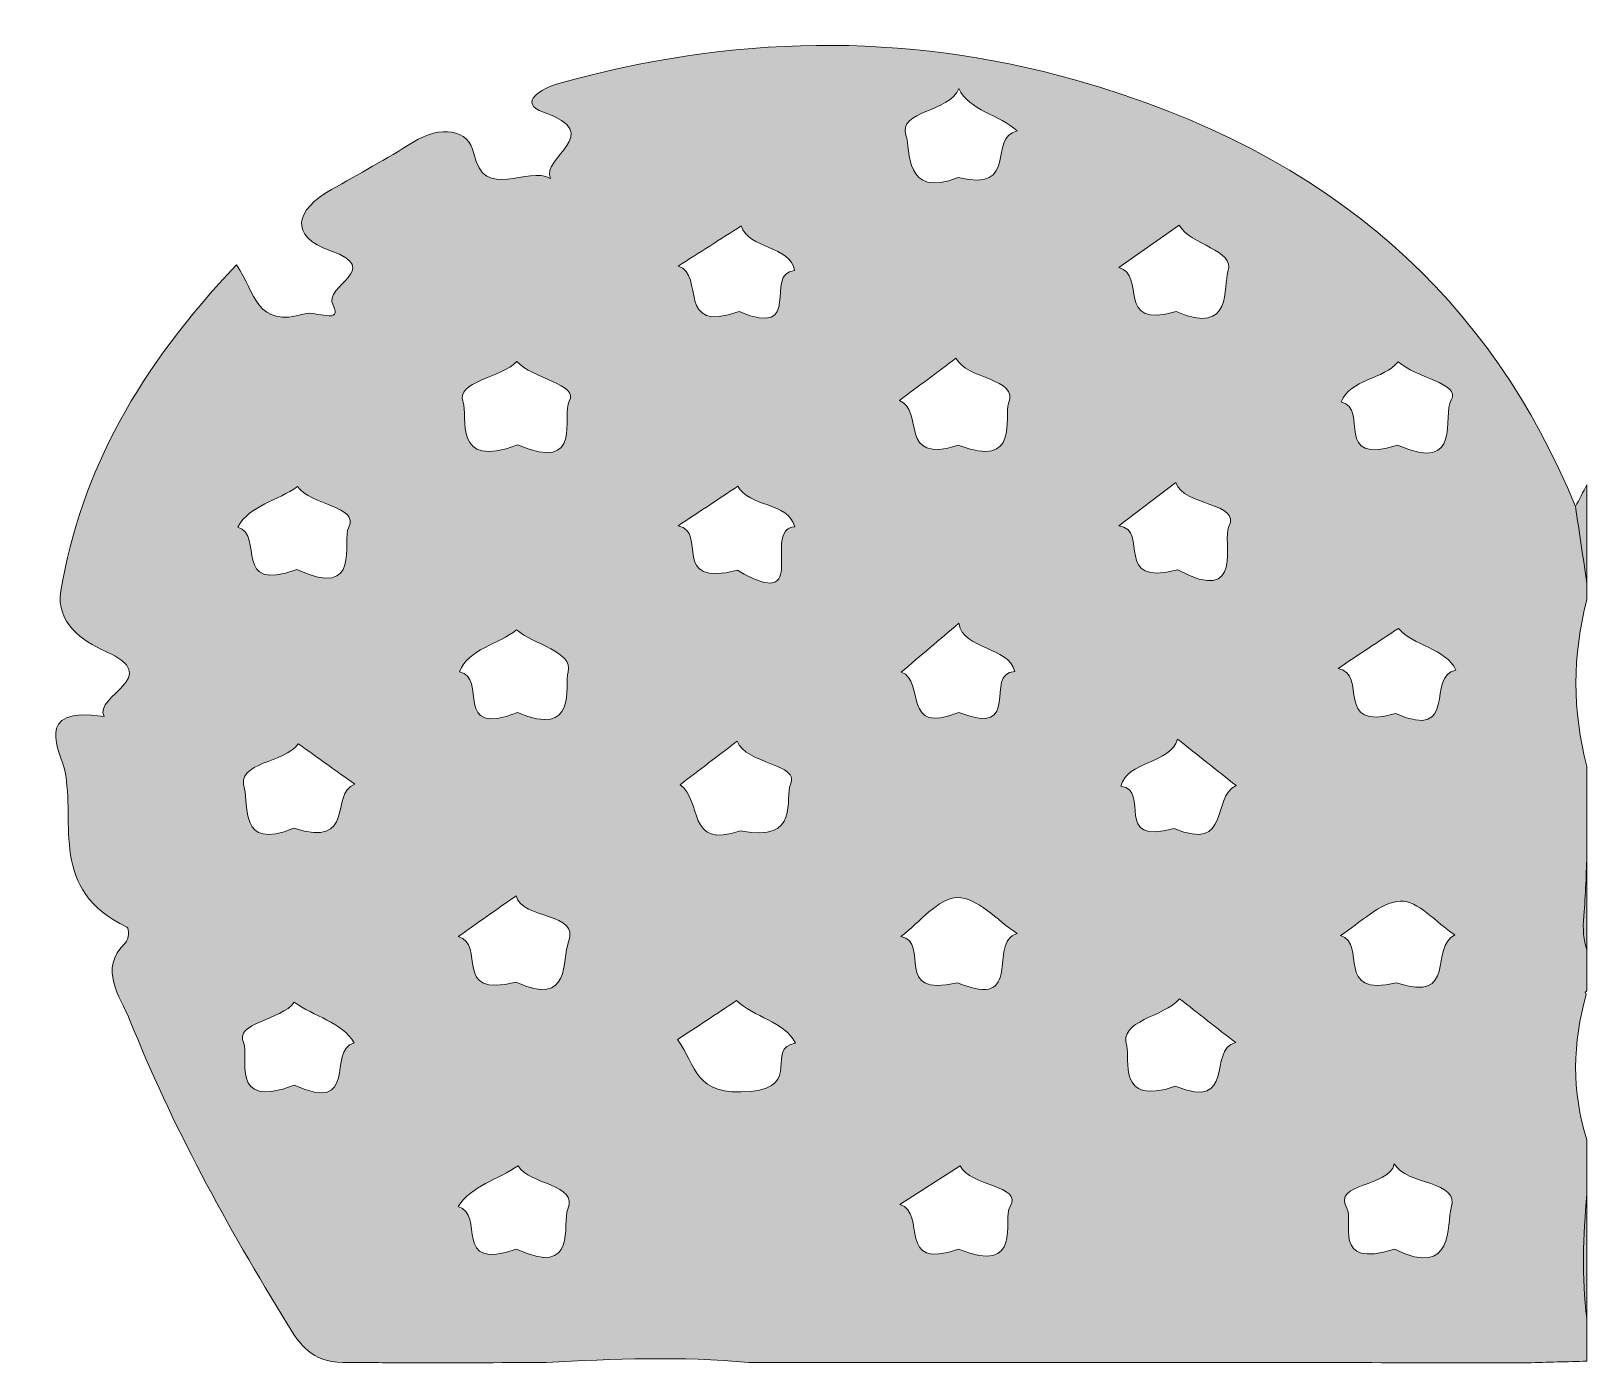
# Model space of a CAD drawing. Header units: inches. Extents: x 146 to 932, y -942 to -139.
# Drawn here: x 145.9 to 311.4, y -535.2 to -393.6 of the extents above; entities that cross this region are included whole.
import ezdxf

# ---------------------------------------------------------------- set-up
doc = ezdxf.new("R2010")
doc.units = ezdxf.units.IN
doc.header["$MEASUREMENT"] = 0
doc.layers.add('Layer 1', color=7, linetype='Continuous')

# ---------------------------------------------------------------- blocks, each defined once
blk = doc.blocks.new('block 7')
at = {"layer": 'Layer 1', "true_color": 0x2e3c9b}
h = blk.add_hatch(color=177, dxfattribs=at)
h.dxf.hatch_style = 2
edge = h.paths.add_edge_path()
edge.add_spline(control_points=[(311.3844404343308, -530.5098039730201), (310.8128129178103, -526.1242060714421), (310.9886112668728, -521.7309960704961), (311.3844404343308, -517.3353172805682), (311.3844404343308, -517.3353172805682), (311.3844404343308, -511.5185418304563), (311.3844404343308, -511.5185418304563), (309.736215187414, -506.3694709348974), (309.8724100464888, -501.2106277496032), (311.3198404558561, -496.0447896621836), (311.3198404558561, -496.0447896621836), (311.2120366701247, -495.8077859195064), (311.2120366701247, -495.8077859195064), (311.2686130843949, -495.7487407162498), (311.3273496890215, -495.7022451903513), (311.3844404343308, -495.6463888395383), (311.3844404343308, -495.6463888395383), (311.3844404343308, -491.3024517521053), (311.3844404343308, -491.3024517521053), (311.0310950106796, -490.3386982516131), (310.9267886760108, -489.1532680734099), (311.0529026467202, -487.7007972198535), (311.2497885683733, -485.4325973387804), (311.332698731826, -483.1580197528247), (311.3844404343308, -480.8815905751408), (311.3844404343308, -480.8815905751408), (311.3844404343308, -471.8032362756267), (311.3844404343308, -471.8032362756267), (309.8401100572482, -465.9004646758267), (309.8274575136948, -459.9981045408513), (311.3844404343308, -454.0964644693258), (311.3844404343308, -454.0964644693258), (311.3844404343308, -452.3504134588375), (311.3844404343308, -452.3504134588375), (310.9816163647447, -449.6246646856644), (310.5791008937867, -446.898813046264), (310.1739109014261, -444.1732700055009), (301.2605539991591, -422.4021514644637), (284.5667057406672, -406.6052965376275), (257.0433088617829, -398.8292284283352), (238.568846546993, -393.6097970466735), (220.3083459443405, -394.0688889318926), (202.0293294242865, -399.1829853168219), (200.1921389537192, -399.6970077569877), (197.6033051030654, -401.2425725285511), (200.4234850549692, -402.2246362140268), (207.088495254261, -404.5455035934738), (200.1218813338246, -407.0454610406277), (201.1535265314305, -409.2806408690094), (198.7599327430962, -407.8915355994368), (194.0492776250076, -411.7814212458234), (193.0030254258991, -406.6294700964509), (192.4692526738418, -404.0013413544266), (189.4659708721256, -403.6002660103804), (186.5532113332383, -405.4184262325098), (183.7304597261382, -407.1804215052061), (180.7816970145359, -408.8141426168222), (177.8533018120706, -410.4641165892681), (173.9934530983483, -412.6390168199041), (173.3001348580556, -415.3927452016023), (177.7738890996789, -416.9663924478891), (183.4999365545518, -418.9806156620061), (176.9289460691507, -420.6340870855165), (178.0369179929185, -422.7503535777223), (179.1295628517237, -424.8373032007303), (176.1029304208487, -423.3407027440544), (175.0304473387614, -423.6681258833487), (169.841670087013, -425.2519568842044), (169.7845793417, -421.4307858646043), (167.7714876558675, -418.4731766591367), (157.4581216660108, -429.2563326198206), (151.2132170592031, -440.4229738030444), (149.0760687268148, -453.1400144695917), (148.5095845206915, -456.5113515626654), (151.408971452568, -458.5055158662753), (153.7870324435262, -459.5384983245904), (160.1883965523357, -462.319074786501), (152.5268185322793, -464.2439072660845), (153.6713079597966, -466.507375301594), (145.9177675500068, -465.3267798351535), (149.1099117091671, -470.3582746552429), (149.4948370585962, -472.2466924972696), (150.6638086435669, -477.9813807135915), (147.7991904899081, -484.9361650201417), (156.0982303994442, -488.9044347168337), (156.3812153369881, -489.0398066462467), (156.3229930633925, -490.2065151746438), (155.9447540174697, -490.573644670133), (153.0160502163772, -493.4155293918775), (155.4030605674143, -496.246613161803), (156.3962338033234, -498.7313464102035), (160.8657705304222, -509.9141375880445), (166.7315102954371, -520.6625247705178), (173.2181504904738, -531.1897496063093), (174.4743526196216, -533.2285578440788), (175.7450588840575, -535.1602823595731), (179.0740150995352, -535.2025603709608), (180.2043089903873, -535.2049262937362), (181.3347057474457, -535.2073950827298), (182.4649996382932, -535.2098638717143), (183.5429346293949, -535.2195332952379), (184.6208696204967, -535.2290998525659), (185.6988046115976, -535.2387692760904), (190.6987195059028, -535.227248260826), (195.6986344002071, -535.2156243793406), (200.6985492945159, -535.2041033640762), (207.8770676029353, -534.815371964959), (215.0554830451501, -534.5272437170215), (222.2346185508186, -535.1921708839782), (234.3996791465388, -535.1950511377954), (246.5646368760572, -535.1979313916163), (258.7296974717701, -535.2009145116399), (258.7296974717701, -535.2009145116399), (271.9079902139119, -535.2009145116399), (271.9079902139119, -535.2009145116399), (282.9660046817362, -535.2107896675834), (294.0240191495623, -535.2207676897333), (305.0820336173874, -535.2307457118832), (307.1828701784334, -535.1733463679593), (309.2836038732767, -535.1160498902382), (311.3844404343308, -535.058650546308), (311.3844404343308, -535.058650546308), (311.3844404343308, -530.5098039730201), (311.3844404343308, -530.5098039730201)], knot_values=[0, 0, 0, 0, 1, 1, 1, 2, 2, 2, 3, 3, 3, 4, 4, 4, 5, 5, 5, 6, 6, 6, 7, 7, 7, 8, 8, 8, 9, 9, 9, 10, 10, 10, 11, 11, 11, 12, 12, 12, 13, 13, 13, 14, 14, 14, 15, 15, 15, 16, 16, 16, 17, 17, 17, 18, 18, 18, 19, 19, 19, 20, 20, 20, 21, 21, 21, 22, 22, 22, 23, 23, 23, 24, 24, 24, 25, 25, 25, 26, 26, 26, 27, 27, 27, 28, 28, 28, 29, 29, 29, 30, 30, 30, 31, 31, 31, 32, 32, 32, 33, 33, 33, 34, 34, 34, 35, 35, 35, 36, 36, 36, 37, 37, 37, 38, 38, 38, 39, 39, 39, 40, 40, 40, 41, 41, 41, 41], degree=3, periodic=1)
edge = h.paths.add_edge_path()
edge.add_spline(control_points=[(174.2490756246289, -442.0386933283035), (175.6508334377522, -444.008786939291), (180.9042106679744, -444.1826308304035), (179.6933725364497, -446.3753269149829), (178.9177613299526, -447.7798621157226), (181.2248446375561, -454.1335991703345), (174.1629766087362, -450.8645110877706), (167.2225935712768, -453.4115812580803), (170.767671689252, -447.2182126213584), (167.9170433398494, -446.3493017644259), (169.1154346602352, -444.0469503023696), (172.2166450917375, -443.5497979202764), (174.2490756246289, -442.0386933283035)], knot_values=[0, 0, 0, 0, 1, 1, 1, 2, 2, 2, 3, 3, 3, 4, 4, 4, 4], degree=3, periodic=1)
edge = h.paths.add_edge_path()
edge.add_spline(control_points=[(173.8839005870896, -505.7036179720735), (166.8779917752827, -508.4453110074601), (169.1540094881466, -502.5269037440803), (168.5426756154357, -501.2539344230672), (167.4677237443584, -499.0153600098301), (172.5320328847247, -498.8377100690313), (173.9123945266374, -496.8732740994719), (175.9463680526424, -498.4017630805565), (178.9832871042936, -498.9793568371106), (180.2779611951391, -501.2087761578669), (177.3222035814124, -502.0149386280655), (180.8778769187911, -508.8338366741691), (173.8839005870896, -505.7036179720735)], knot_values=[0, 0, 0, 0, 1, 1, 1, 2, 2, 2, 3, 3, 3, 4, 4, 4, 4], degree=3, periodic=1)
edge = h.paths.add_edge_path()
edge.add_spline(control_points=[(173.8453257591782, -478.3746382258596), (167.9522235829036, -480.8356093802695), (169.0994903980354, -475.803805961551), (168.5979147690005, -474.1980644584537), (167.671295969516, -471.2311972942798), (172.9436005819643, -471.5122277738728), (174.323036428008, -469.394109689918), (176.3287217468824, -470.8276531612428), (178.3344070657577, -472.2611966325621), (180.3401952508348, -473.6947401038842), (177.5959305602555, -474.7411980354082), (180.5544655615959, -480.5277308204495), (173.8453257591782, -478.3746382258596)], knot_values=[0, 0, 0, 0, 1, 1, 1, 2, 2, 2, 3, 3, 3, 4, 4, 4, 4], degree=3, periodic=1)
edge = h.paths.add_edge_path()
edge.add_spline(control_points=[(202.996580375835, -518.8783103969463), (202.3534608449281, -520.4193490553753), (204.1190564348981, -526.1868515919732), (197.5520777316015, -523.1473608851238), (190.6080943768684, -525.6082291733301), (194.2605648157414, -519.3813261528803), (191.3379301209116, -518.6117840526395), (192.6790997376665, -516.4234083487909), (195.6271423858207, -515.7560123928579), (197.7066856418605, -514.2665097045128), (198.9260616686288, -516.3343262128747), (204.1086669479128, -516.2136641511734), (202.996580375835, -518.8783103969463)], knot_values=[0, 0, 0, 0, 1, 1, 1, 2, 2, 2, 3, 3, 3, 4, 4, 4, 4], degree=3, periodic=1)
edge = h.paths.add_edge_path()
edge.add_spline(control_points=[(203.077638947555, -490.4767447024306), (202.3603528808544, -492.3575504450791), (203.4135999820928, -497.4865624301237), (197.4887121476213, -494.7383888236536), (190.5723998027734, -496.5602522292638), (194.3797867505382, -490.6780538710073), (191.3359756629643, -489.9058372493646), (193.3920654236417, -488.4590240372409), (195.4481551843182, -487.012107958918), (197.5042449449902, -485.5652947467943), (198.1554909063098, -488.1857085232277), (204.3140907648085, -487.2351218973381), (203.077638947555, -490.4767447024306)], knot_values=[0, 0, 0, 0, 1, 1, 1, 2, 2, 2, 3, 3, 3, 4, 4, 4, 4], degree=3, periodic=1)
edge = h.paths.add_edge_path()
edge.add_spline(control_points=[(191.4833829386862, -461.7367491843834), (192.4271803948677, -459.3026261101968), (195.6407207252396, -458.8571125643957), (197.5476544846661, -457.2668009924482), (199.3737354047935, -458.8804631935536), (203.5922785849625, -459.5683295248364), (203.0249714491811, -461.7451842134169), (202.6289365493058, -463.2647238344261), (204.0682405282687, -468.83873503424), (197.6496977627621, -466.0706053834465), (190.6431717537171, -468.8277283500038), (194.5278112235046, -462.297472882874), (191.4833829386862, -461.7367491843834)], knot_values=[0, 0, 0, 0, 1, 1, 1, 2, 2, 2, 3, 3, 3, 4, 4, 4, 4], degree=3, periodic=1)
edge = h.paths.add_edge_path()
edge.add_spline(control_points=[(203.1582860544386, -432.9556071832385), (202.2409252136486, -434.4765869311495), (204.7951960184937, -440.6553485663726), (197.6581327917993, -437.6003250621534), (190.6967650479546, -440.3486015348353), (192.3860339117637, -434.4865649533012), (191.8632678439344, -433.0817211539534), (191.0250111169162, -430.8290540702401), (195.9010750970729, -430.5409258223162), (197.5901382284719, -428.7333608195804), (199.1681058554841, -430.5734315439595), (204.229329009614, -431.1797249724978), (203.1582860544386, -432.9556071832385)], knot_values=[0, 0, 0, 0, 1, 1, 1, 2, 2, 2, 3, 3, 3, 4, 4, 4, 4], degree=3, periodic=1)
edge = h.paths.add_edge_path()
edge.add_spline(control_points=[(221.0364329628483, -450.9474212512259), (213.7472306148775, -452.820717760711), (217.9596018225857, -446.8216633904494), (214.7458557597984, -446.2081693273785), (216.854921617467, -444.8114519584333), (218.9639874751419, -443.4147345894862), (221.0729504666024, -442.018017220541), (222.2453166364248, -444.2270690321575), (226.4504872095913, -443.6743688978759), (227.1413366608949, -446.3217336207426), (223.4839286440465, -446.6379443433934), (229.0853022551155, -455.6682601238845), (221.0364329628483, -450.9474212512259)], knot_values=[0, 0, 0, 0, 1, 1, 1, 2, 2, 2, 3, 3, 3, 4, 4, 4, 4], degree=3, periodic=1)
edge = h.paths.add_edge_path()
edge.add_spline(control_points=[(226.6829648391258, -473.7169592047603), (226.0229752501482, -475.0946463252722), (227.8089383492497, -479.9532230501109), (221.3800060967678, -478.6419874998201), (215.5815408316275, -480.7282170593689), (217.3156593620206, -475.3467714004846), (214.9469591959669, -473.748641996749), (216.9640626639002, -472.2091463314364), (218.9812689980436, -470.669753532331), (220.9983724659778, -469.1303607332275), (221.9966890122769, -471.5886573662401), (227.7276740451207, -471.5364013326944), (226.6829648391258, -473.7169592047603)], knot_values=[0, 0, 0, 0, 1, 1, 1, 2, 2, 2, 3, 3, 3, 4, 4, 4, 4], degree=3, periodic=1)
edge = h.paths.add_edge_path()
edge.add_spline(control_points=[(221.4516009773643, -414.3267426905977), (222.1764991434402, -416.8077727555265), (226.6859479591531, -416.3782034719197), (227.1175745669043, -419.0846133980476), (223.7303960778363, -419.3143136399749), (228.2055904463668, -426.3729928163584), (221.2313644265523, -423.4369855145169), (214.3551699027303, -425.8818066743106), (217.698938852126, -419.5318756693841), (214.7341290121167, -418.5970275732734), (216.973320622601, -417.1735649903139), (219.2124093668763, -415.7502052735599), (221.4516009773643, -414.3267426905977)], knot_values=[0, 0, 0, 0, 1, 1, 1, 2, 2, 2, 3, 3, 3, 4, 4, 4, 4], degree=3, periodic=1)
edge = h.paths.add_edge_path()
edge.add_spline(control_points=[(222.4649359899922, -506.3681336741929), (216.3354472682904, -506.9306060982162), (216.75174681109, -503.6325097450745), (214.6711748929665, -500.8641743618718), (216.6532009840548, -499.5512929522565), (218.8041333882838, -498.1265959747952), (220.955065792512, -496.7017961311421), (222.7434976805998, -498.476341081172), (226.0452972172316, -498.9082762875523), (227.1985302724097, -501.2463223236928), (223.945797916881, -501.7760832936556), (227.9532596387362, -505.8646035872225), (222.4649359899922, -506.3681336741929)], knot_values=[0, 0, 0, 0, 1, 1, 1, 2, 2, 2, 3, 3, 3, 4, 4, 4, 4], degree=3, periodic=1)
edge = h.paths.add_edge_path()
edge.add_spline(control_points=[(249.8841294004169, -433.2066007301592), (249.3522082400959, -434.523802520509), (251.1665624125453, -440.2728920059226), (244.522434053426, -437.6399285521402), (238.0495779302246, -439.7692590527358), (241.0017352266859, -433.9384937983623), (238.2613794519984, -432.9054084738482), (240.2686077639883, -431.3965669384497), (242.2759389421881, -429.8877254030485), (244.283167254177, -428.3788838676437), (245.4039974539164, -430.7083920085433), (250.9894268027801, -430.4697424065425), (249.8841294004169, -433.2066007301592)], knot_values=[0, 0, 0, 0, 1, 1, 1, 2, 2, 2, 3, 3, 3, 4, 4, 4, 4], degree=3, periodic=1)
edge = h.paths.add_edge_path()
edge.add_spline(control_points=[(250.5436046583554, -461.7177189359472), (247.1023185440063, -461.9067870258123), (251.5392466832518, -468.8079780381122), (244.5960862581824, -466.0623760868284), (238.4161930946739, -468.6100634543827), (241.106555892391, -462.7109950380564), (238.4615570922952, -461.780467322681), (240.5002624638601, -460.0501548419734), (242.539070701634, -458.3199452274794), (244.5778789394053, -456.5897356129835), (245.0517835585497, -459.4370722437361), (249.8704481947843, -459.0201555036911), (250.5436046583554, -461.7177189359472)], knot_values=[0, 0, 0, 0, 1, 1, 1, 2, 2, 2, 3, 3, 3, 4, 4, 4, 4], degree=3, periodic=1)
edge = h.paths.add_edge_path()
edge.add_spline(control_points=[(250.0320510071742, -518.6104467919467), (249.2071668871613, -519.9660176777834), (251.5024205808722, -525.9561226879714), (244.5408471046139, -523.1361484684794), (237.8417881905525, -525.53756008861), (241.2713475572191, -519.2884379672751), (238.3103437668951, -518.3975137418847), (238.3103437668951, -518.3975137418847), (244.7199371723227, -514.2764877266609), (244.7199371723227, -514.2764877266609), (245.7487021161123, -516.5097130971026), (251.4327801582222, -516.3083010623095), (250.0320510071742, -518.6104467919467)], knot_values=[0, 0, 0, 0, 1, 1, 1, 2, 2, 2, 3, 3, 3, 4, 4, 4, 4], degree=3, periodic=1)
edge = h.paths.add_edge_path()
edge.add_spline(control_points=[(244.445695862436, -494.808029246301), (237.3860908901834, -496.4779592630521), (241.659153160469, -490.5582147389696), (238.432548821711, -489.9015168686446), (240.4289761818854, -488.4105740533896), (242.3861086506968, -485.7902631431589), (244.4327347202598, -485.7443848144985), (246.5060031376306, -485.6977864223836), (248.6677364936731, -488.1966123412549), (250.7907921555989, -489.5805743004357), (247.5348709476339, -490.5491625126906), (251.6925173328091, -497.8096651886926), (244.445695862436, -494.808029246301)], knot_values=[0, 0, 0, 0, 1, 1, 1, 2, 2, 2, 3, 3, 3, 4, 4, 4, 4], degree=3, periodic=1)
edge = h.paths.add_edge_path()
edge.add_spline(control_points=[(244.5302518852113, -409.1909415358432), (238.6808678472389, -411.4537923741163), (239.5009172554883, -406.2298348793111), (238.9584008757711, -404.6702803034796), (238.0523553178327, -402.065502190625), (243.6823257346596, -402.2283393975076), (244.5839480456671, -399.710586096412), (245.6767986368905, -402.0854582349266), (248.9505156988007, -402.5186278357969), (250.800255846716, -404.2195205810849), (247.5851725232224, -404.9298117456592), (251.0671936558465, -410.778269987758), (244.5302518852113, -409.1909415358432)], knot_values=[0, 0, 0, 0, 1, 1, 1, 2, 2, 2, 3, 3, 3, 4, 4, 4, 4], degree=3, periodic=1)
edge = h.paths.add_edge_path()
edge.add_spline(control_points=[(291.3222382027825, -428.7836623951798), (293.0827933485662, -430.4303446489748), (298.0133764188495, -431.0797390185517), (296.9476825064685, -432.8388540374253), (295.9601669119911, -434.4691805641978), (298.2691018113346, -440.7210800731327), (291.2536264422124, -437.6493922432537), (284.2571813215191, -439.9006192000497), (288.302806406452, -433.7172285854758), (285.24654850774, -433.0417061991302), (286.1866427804471, -430.6224987250689), (289.7794508188254, -430.6474952135486), (291.3222382027825, -428.7836623951798)], knot_values=[0, 0, 0, 0, 1, 1, 1, 2, 2, 2, 3, 3, 3, 4, 4, 4, 4], degree=3, periodic=1)
edge = h.paths.add_edge_path()
edge.add_spline(control_points=[(268.0271567938134, -414.2612169162585), (269.2273997059365, -416.3837582471433), (274.0103697680788, -416.850770830365), (273.2145967848592, -419.1697866180739), (272.6886418645918, -420.7029045785048), (273.7960994573195, -426.0945339919608), (267.6855381178448, -423.4354425213978), (261.1292575001498, -425.3822883694374), (264.5980088919741, -419.4931979752664), (261.606762436566, -418.749783891798), (261.606762436566, -418.749783891798), (268.0271567938134, -414.2612169162585), (268.0271567938134, -414.2612169162585)], knot_values=[0, 0, 0, 0, 1, 1, 1, 2, 2, 2, 3, 3, 3, 4, 4, 4, 4], degree=3, periodic=1)
edge = h.paths.add_edge_path()
edge.add_spline(control_points=[(267.6507693396206, -441.6106670378267), (268.499209821216, -444.1838652248953), (274.649888981713, -443.7155153809754), (273.2999757373027, -446.3042463654238), (272.5669511408141, -447.7098102282298), (275.0550789740737, -454.8291804671962), (267.8820125746633, -450.8846728644885), (260.8139725733736, -452.7822457990123), (264.9982613063612, -446.6477166331306), (261.5914353716116, -446.2291540337565), (261.5914353716116, -446.2291540337565), (267.6507693396206, -441.6106670378267), (267.6507693396206, -441.6106670378267)], knot_values=[0, 0, 0, 0, 1, 1, 1, 2, 2, 2, 3, 3, 3, 4, 4, 4, 4], degree=3, periodic=1)
edge = h.paths.add_edge_path()
edge.add_spline(control_points=[(267.6124002441275, -505.8253086958512), (261.2771791069099, -508.0042207085962), (262.8694451368046, -502.8190437741159), (262.4505739388114, -501.5587269966591), (261.5249838013997, -498.7745502174703), (266.4369480880741, -498.4930054068345), (268.0594567830485, -496.5079961957208), (270.050740832834, -498.0668307080896), (272.0420248826231, -499.6257680866702), (274.0334117986167, -501.1846025990408), (270.9448539106716, -501.9527045723744), (274.1828763984904, -508.4569348889372), (267.6124002441275, -505.8253086958512)], knot_values=[0, 0, 0, 0, 1, 1, 1, 2, 2, 2, 3, 3, 3, 4, 4, 4, 4], degree=3, periodic=1)
edge = h.paths.add_edge_path()
edge.add_spline(control_points=[(267.4838174844326, -478.4010748412475), (260.8689031283166, -480.3150035027984), (265.0644042779541, -474.3172863932386), (261.8178438948889, -473.9219715568224), (262.464255144444, -471.1894336139221), (267.1160707916933, -471.563558011544), (267.8507412475055, -468.8993232305993), (269.9233924676273, -470.5486800058034), (271.9960436877527, -472.1979339147956), (274.0685920416709, -473.8471878237797), (271.4132037545969, -475.0580259553089), (273.5569355242806, -480.9480421453472), (267.4838174844326, -478.4010748412475)], knot_values=[0, 0, 0, 0, 1, 1, 1, 2, 2, 2, 3, 3, 3, 4, 4, 4, 4], degree=3, periodic=1)
edge = h.paths.add_edge_path()
edge.add_spline(control_points=[(296.9600264514056, -518.7425270027061), (296.4115438316303, -520.4181146608817), (297.4186040055874, -526.3621356099993), (290.9095389772583, -523.1389258560921), (284.1538007827248, -525.3133117556899), (286.6430601442735, -520.09367464161), (285.8572651832019, -518.768346420854), (284.2571813215191, -516.0695485941023), (290.3572503078049, -516.6000296275151), (290.9008982158066, -514.0756928891169), (292.2076076529593, -516.3796902104896), (297.9159621201034, -515.8222582306489), (296.9600264514056, -518.7425270027061)], knot_values=[0, 0, 0, 0, 1, 1, 1, 2, 2, 2, 3, 3, 3, 4, 4, 4, 4], degree=3, periodic=1)
edge = h.paths.add_edge_path()
edge.add_spline(control_points=[(291.1520974951545, -494.8350830589479), (284.3913188564366, -496.3945347685649), (288.1105494641533, -490.7043876202015), (285.1635354780783, -489.790421364266), (287.2905000559031, -488.4745568346189), (289.3350688013088, -486.2590244519142), (291.5705572283186, -486.126738508734), (293.36845280752, -486.0203748499162), (295.3972830231387, -488.4353648094557), (297.3236584958277, -489.7314790272167), (294.6376160788413, -491.0211126738841), (297.637709028113, -497.0121434799412), (291.1520974951545, -494.8350830589479)], knot_values=[0, 0, 0, 0, 1, 1, 1, 2, 2, 2, 3, 3, 3, 4, 4, 4, 4], degree=3, periodic=1)
edge = h.paths.add_edge_path()
edge.add_spline(control_points=[(291.0454252377067, -466.1810836905834), (284.3631335155087, -468.1100308184659), (288.200351663525, -461.9544140799926), (284.9160393822158, -461.3944104449629), (287.054422109095, -459.9738281158197), (289.1928048359759, -458.5531429204748), (291.3312904290706, -457.1325605913244), (292.9229392617144, -459.0054456359867), (296.3593906643, -459.2307226309731), (297.4466864803062, -461.5540587994028), (294.2086639924846, -462.1679643273028), (297.8492019512651, -469.14373334024), (291.0454252377067, -466.1810836905834)], knot_values=[0, 0, 0, 0, 1, 1, 1, 2, 2, 2, 3, 3, 3, 4, 4, 4, 4], degree=3, periodic=1)
at = {"layer": 'Layer 1', "true_color": 0xf11111}
h = blk.add_hatch(color=1, dxfattribs=at)
h.dxf.hatch_style = 2
edge = h.paths.add_edge_path()
edge.add_spline(control_points=[(311.3844404343308, -441.8626892468264), (310.9811020337056, -442.6329514105246), (310.5770435696322, -443.4031107080127), (310.1739109014261, -444.1732700055009), (310.5791008937867, -446.898813046264), (310.9816163647447, -449.6246646856644), (311.3844404343308, -452.3504134588375), (311.3844404343308, -452.3504134588375), (311.3844404343308, -441.8626892468264), (311.3844404343308, -441.8626892468264)], knot_values=[0, 0, 0, 0, 1, 1, 1, 2, 2, 2, 3, 3, 3, 3], degree=3, periodic=1)
h = blk.add_hatch(color=1, dxfattribs=at)
h.dxf.hatch_style = 2
edge = h.paths.add_edge_path()
edge.add_spline(control_points=[(311.3844404343308, -480.8815905751408), (311.332698731826, -483.1580197528247), (311.2497885683733, -485.4325973387804), (311.0529026467202, -487.7007972198535), (310.9267886760108, -489.1532680734099), (311.0310950106796, -490.3386982516131), (311.3844404343308, -491.3024517521053), (311.3844404343308, -491.3024517521053), (311.3844404343308, -480.8815905751408), (311.3844404343308, -480.8815905751408)], knot_values=[0, 0, 0, 0, 1, 1, 1, 2, 2, 2, 3, 3, 3, 3], degree=3, periodic=1)
h = blk.add_hatch(color=1, dxfattribs=at)
h.dxf.hatch_style = 2
edge = h.paths.add_edge_path()
edge.add_spline(control_points=[(311.3844404343308, -517.3336714212428), (310.9886112668728, -521.7299674084288), (310.8127100516058, -526.1236917404076), (311.3844404343308, -530.5098039730201), (311.3844404343308, -530.5098039730201), (311.3844404343308, -517.3336714212428), (311.3844404343308, -517.3336714212428)], knot_values=[0, 0, 0, 0, 1, 1, 1, 2, 2, 2, 2], degree=3, periodic=1)
at = {"layer": 'Layer 1', "lineweight": 0}
for points, knots in [([(311.3844404343308, -530.5098039730201), (310.8128129178103, -526.1242060714421), (310.9886112668728, -521.7309960704961), (311.3844404343308, -517.3353172805682), (311.3844404343308, -517.3353172805682), (311.3844404343308, -511.5185418304563), (311.3844404343308, -511.5185418304563), (309.736215187414, -506.3694709348974), (309.8724100464888, -501.2106277496032), (311.3198404558561, -496.0447896621836), (311.3198404558561, -496.0447896621836), (311.2120366701247, -495.8077859195064), (311.2120366701247, -495.8077859195064), (311.2686130843949, -495.7487407162498), (311.3273496890215, -495.7022451903513), (311.3844404343308, -495.6463888395383), (311.3844404343308, -495.6463888395383), (311.3844404343308, -491.3024517521053), (311.3844404343308, -491.3024517521053), (311.0310950106796, -490.3386982516131), (310.9267886760108, -489.1532680734099), (311.0529026467202, -487.7007972198535), (311.2497885683733, -485.4325973387804), (311.332698731826, -483.1580197528247), (311.3844404343308, -480.8815905751408), (311.3844404343308, -480.8815905751408), (311.3844404343308, -471.8032362756267), (311.3844404343308, -471.8032362756267), (309.8401100572482, -465.9004646758267), (309.8274575136948, -459.9981045408513), (311.3844404343308, -454.0964644693258), (311.3844404343308, -454.0964644693258), (311.3844404343308, -452.3504134588375), (311.3844404343308, -452.3504134588375), (310.9816163647447, -449.6246646856644), (310.5791008937867, -446.898813046264), (310.1739109014261, -444.1732700055009), (301.2605539991591, -422.4021514644637), (284.5667057406672, -406.6052965376275), (257.0433088617829, -398.8292284283352), (238.568846546993, -393.6097970466735), (220.3083459443405, -394.0688889318926), (202.0293294242865, -399.1829853168219), (200.1921389537192, -399.6970077569877), (197.6033051030654, -401.2425725285511), (200.4234850549692, -402.2246362140268), (207.088495254261, -404.5455035934738), (200.1218813338246, -407.0454610406277), (201.1535265314305, -409.2806408690094), (198.7599327430962, -407.8915355994368), (194.0492776250076, -411.7814212458234), (193.0030254258991, -406.6294700964509), (192.4692526738418, -404.0013413544266), (189.4659708721256, -403.6002660103804), (186.5532113332383, -405.4184262325098), (183.7304597261382, -407.1804215052061), (180.7816970145359, -408.8141426168222), (177.8533018120706, -410.4641165892681), (173.9934530983483, -412.6390168199041), (173.3001348580556, -415.3927452016023), (177.7738890996789, -416.9663924478891), (183.4999365545518, -418.9806156620061), (176.9289460691507, -420.6340870855165), (178.0369179929185, -422.7503535777223), (179.1295628517237, -424.8373032007303), (176.1029304208487, -423.3407027440544), (175.0304473387614, -423.6681258833487), (169.841670087013, -425.2519568842044), (169.7845793417, -421.4307858646043), (167.7714876558675, -418.4731766591367), (157.4581216660108, -429.2563326198206), (151.2132170592031, -440.4229738030444), (149.0760687268148, -453.1400144695917), (148.5095845206915, -456.5113515626654), (151.408971452568, -458.5055158662753), (153.7870324435262, -459.5384983245904), (160.1883965523357, -462.319074786501), (152.5268185322793, -464.2439072660845), (153.6713079597966, -466.507375301594), (145.9177675500068, -465.3267798351535), (149.1099117091671, -470.3582746552429), (149.4948370585962, -472.2466924972696), (150.6638086435669, -477.9813807135915), (147.7991904899081, -484.9361650201417), (156.0982303994442, -488.9044347168337), (156.3812153369881, -489.0398066462467), (156.3229930633925, -490.2065151746438), (155.9447540174697, -490.573644670133), (153.0160502163772, -493.4155293918775), (155.4030605674143, -496.246613161803), (156.3962338033234, -498.7313464102035), (160.8657705304222, -509.9141375880445), (166.7315102954371, -520.6625247705178), (173.2181504904738, -531.1897496063093), (174.4743526196216, -533.2285578440788), (175.7450588840575, -535.1602823595731), (179.0740150995352, -535.2025603709608), (180.2043089903873, -535.2049262937362), (181.3347057474457, -535.2073950827298), (182.4649996382932, -535.2098638717143), (183.5429346293949, -535.2195332952379), (184.6208696204967, -535.2290998525659), (185.6988046115976, -535.2387692760904), (190.6987195059028, -535.227248260826), (195.6986344002071, -535.2156243793406), (200.6985492945159, -535.2041033640762), (207.8770676029353, -534.815371964959), (215.0554830451501, -534.5272437170215), (222.2346185508186, -535.1921708839782), (234.3996791465388, -535.1950511377954), (246.5646368760572, -535.1979313916163), (258.7296974717701, -535.2009145116399), (258.7296974717701, -535.2009145116399), (271.9079902139119, -535.2009145116399), (271.9079902139119, -535.2009145116399), (282.9660046817362, -535.2107896675834), (294.0240191495623, -535.2207676897333), (305.0820336173874, -535.2307457118832), (307.1828701784334, -535.1733463679593), (309.2836038732767, -535.1160498902382), (311.3844404343308, -535.058650546308), (311.3844404343308, -535.058650546308), (311.3844404343308, -530.5098039730201), (311.3844404343308, -530.5098039730201)], [0, 0, 0, 0, 1, 1, 1, 2, 2, 2, 3, 3, 3, 4, 4, 4, 5, 5, 5, 6, 6, 6, 7, 7, 7, 8, 8, 8, 9, 9, 9, 10, 10, 10, 11, 11, 11, 12, 12, 12, 13, 13, 13, 14, 14, 14, 15, 15, 15, 16, 16, 16, 17, 17, 17, 18, 18, 18, 19, 19, 19, 20, 20, 20, 21, 21, 21, 22, 22, 22, 23, 23, 23, 24, 24, 24, 25, 25, 25, 26, 26, 26, 27, 27, 27, 28, 28, 28, 29, 29, 29, 30, 30, 30, 31, 31, 31, 32, 32, 32, 33, 33, 33, 34, 34, 34, 35, 35, 35, 36, 36, 36, 37, 37, 37, 38, 38, 38, 39, 39, 39, 40, 40, 40, 41, 41, 41, 41]), ([(244.5302518852113, -409.1909415358432), (238.6808678472389, -411.4537923741163), (239.5009172554883, -406.2298348793111), (238.9584008757711, -404.6702803034796), (238.0523553178327, -402.065502190625), (243.6823257346596, -402.2283393975076), (244.5839480456671, -399.710586096412), (245.6767986368905, -402.0854582349266), (248.9505156988007, -402.5186278357969), (250.800255846716, -404.2195205810849), (247.5851725232224, -404.9298117456592), (251.0671936558465, -410.778269987758), (244.5302518852113, -409.1909415358432)], [0, 0, 0, 0, 1, 1, 1, 2, 2, 2, 3, 3, 3, 4, 4, 4, 4]), ([(221.4516009773643, -414.3267426905977), (222.1764991434402, -416.8077727555265), (226.6859479591531, -416.3782034719197), (227.1175745669043, -419.0846133980476), (223.7303960778363, -419.3143136399749), (228.2055904463668, -426.3729928163584), (221.2313644265523, -423.4369855145169), (214.3551699027303, -425.8818066743106), (217.698938852126, -419.5318756693841), (214.7341290121167, -418.5970275732734), (216.973320622601, -417.1735649903139), (219.2124093668763, -415.7502052735599), (221.4516009773643, -414.3267426905977)], [0, 0, 0, 0, 1, 1, 1, 2, 2, 2, 3, 3, 3, 4, 4, 4, 4]), ([(268.0271567938134, -414.2612169162585), (269.2273997059365, -416.3837582471433), (274.0103697680788, -416.850770830365), (273.2145967848592, -419.1697866180739), (272.6886418645918, -420.7029045785048), (273.7960994573195, -426.0945339919608), (267.6855381178448, -423.4354425213978), (261.1292575001498, -425.3822883694374), (264.5980088919741, -419.4931979752664), (261.606762436566, -418.749783891798), (261.606762436566, -418.749783891798), (268.0271567938134, -414.2612169162585), (268.0271567938134, -414.2612169162585)], [0, 0, 0, 0, 1, 1, 1, 2, 2, 2, 3, 3, 3, 4, 4, 4, 4]), ([(249.8841294004169, -433.2066007301592), (249.3522082400959, -434.523802520509), (251.1665624125453, -440.2728920059226), (244.522434053426, -437.6399285521402), (238.0495779302246, -439.7692590527358), (241.0017352266859, -433.9384937983623), (238.2613794519984, -432.9054084738482), (240.2686077639883, -431.3965669384497), (242.2759389421881, -429.8877254030485), (244.283167254177, -428.3788838676437), (245.4039974539164, -430.7083920085433), (250.9894268027801, -430.4697424065425), (249.8841294004169, -433.2066007301592)], [0, 0, 0, 0, 1, 1, 1, 2, 2, 2, 3, 3, 3, 4, 4, 4, 4]), ([(203.1582860544386, -432.9556071832385), (202.2409252136486, -434.4765869311495), (204.7951960184937, -440.6553485663726), (197.6581327917993, -437.6003250621534), (190.6967650479546, -440.3486015348353), (192.3860339117637, -434.4865649533012), (191.8632678439344, -433.0817211539534), (191.0250111169162, -430.8290540702401), (195.9010750970729, -430.5409258223162), (197.5901382284719, -428.7333608195804), (199.1681058554841, -430.5734315439595), (204.229329009614, -431.1797249724978), (203.1582860544386, -432.9556071832385)], [0, 0, 0, 0, 1, 1, 1, 2, 2, 2, 3, 3, 3, 4, 4, 4, 4]), ([(291.3222382027825, -428.7836623951798), (293.0827933485662, -430.4303446489748), (298.0133764188495, -431.0797390185517), (296.9476825064685, -432.8388540374253), (295.9601669119911, -434.4691805641978), (298.2691018113346, -440.7210800731327), (291.2536264422124, -437.6493922432537), (284.2571813215191, -439.9006192000497), (288.302806406452, -433.7172285854758), (285.24654850774, -433.0417061991302), (286.1866427804471, -430.6224987250689), (289.7794508188254, -430.6474952135486), (291.3222382027825, -428.7836623951798)], [0, 0, 0, 0, 1, 1, 1, 2, 2, 2, 3, 3, 3, 4, 4, 4, 4]), ([(267.6507693396206, -441.6106670378267), (268.499209821216, -444.1838652248953), (274.649888981713, -443.7155153809754), (273.2999757373027, -446.3042463654238), (272.5669511408141, -447.7098102282298), (275.0550789740737, -454.8291804671962), (267.8820125746633, -450.8846728644885), (260.8139725733736, -452.7822457990123), (264.9982613063612, -446.6477166331306), (261.5914353716116, -446.2291540337565), (261.5914353716116, -446.2291540337565), (267.6507693396206, -441.6106670378267), (267.6507693396206, -441.6106670378267)], [0, 0, 0, 0, 1, 1, 1, 2, 2, 2, 3, 3, 3, 4, 4, 4, 4]), ([(174.2490756246289, -442.0386933283035), (175.6508334377522, -444.008786939291), (180.9042106679744, -444.1826308304035), (179.6933725364497, -446.3753269149829), (178.9177613299526, -447.7798621157226), (181.2248446375561, -454.1335991703345), (174.1629766087362, -450.8645110877706), (167.2225935712768, -453.4115812580803), (170.767671689252, -447.2182126213584), (167.9170433398494, -446.3493017644259), (169.1154346602352, -444.0469503023696), (172.2166450917375, -443.5497979202764), (174.2490756246289, -442.0386933283035)], [0, 0, 0, 0, 1, 1, 1, 2, 2, 2, 3, 3, 3, 4, 4, 4, 4]), ([(221.0364329628483, -450.9474212512259), (213.7472306148775, -452.820717760711), (217.9596018225857, -446.8216633904494), (214.7458557597984, -446.2081693273785), (216.854921617467, -444.8114519584333), (218.9639874751419, -443.4147345894862), (221.0729504666024, -442.018017220541), (222.2453166364248, -444.2270690321575), (226.4504872095913, -443.6743688978759), (227.1413366608949, -446.3217336207426), (223.4839286440465, -446.6379443433934), (229.0853022551155, -455.6682601238845), (221.0364329628483, -450.9474212512259)], [0, 0, 0, 0, 1, 1, 1, 2, 2, 2, 3, 3, 3, 4, 4, 4, 4]), ([(311.3844404343308, -441.8626892468264), (310.9811020337056, -442.6329514105246), (310.5770435696322, -443.4031107080127), (310.1739109014261, -444.1732700055009), (310.5791008937867, -446.898813046264), (310.9816163647447, -449.6246646856644), (311.3844404343308, -452.3504134588375), (311.3844404343308, -452.3504134588375), (311.3844404343308, -441.8626892468264), (311.3844404343308, -441.8626892468264)], [0, 0, 0, 0, 1, 1, 1, 2, 2, 2, 3, 3, 3, 3]), ([(250.5436046583554, -461.7177189359472), (247.1023185440063, -461.9067870258123), (251.5392466832518, -468.8079780381122), (244.5960862581824, -466.0623760868284), (238.4161930946739, -468.6100634543827), (241.106555892391, -462.7109950380564), (238.4615570922952, -461.780467322681), (240.5002624638601, -460.0501548419734), (242.539070701634, -458.3199452274794), (244.5778789394053, -456.5897356129835), (245.0517835585497, -459.4370722437361), (249.8704481947843, -459.0201555036911), (250.5436046583554, -461.7177189359472)], [0, 0, 0, 0, 1, 1, 1, 2, 2, 2, 3, 3, 3, 4, 4, 4, 4]), ([(191.4833829386862, -461.7367491843834), (192.4271803948677, -459.3026261101968), (195.6407207252396, -458.8571125643957), (197.5476544846661, -457.2668009924482), (199.3737354047935, -458.8804631935536), (203.5922785849625, -459.5683295248364), (203.0249714491811, -461.7451842134169), (202.6289365493058, -463.2647238344261), (204.0682405282687, -468.83873503424), (197.6496977627621, -466.0706053834465), (190.6431717537171, -468.8277283500038), (194.5278112235046, -462.297472882874), (191.4833829386862, -461.7367491843834)], [0, 0, 0, 0, 1, 1, 1, 2, 2, 2, 3, 3, 3, 4, 4, 4, 4]), ([(291.0454252377067, -466.1810836905834), (284.3631335155087, -468.1100308184659), (288.200351663525, -461.9544140799926), (284.9160393822158, -461.3944104449629), (287.054422109095, -459.9738281158197), (289.1928048359759, -458.5531429204748), (291.3312904290706, -457.1325605913244), (292.9229392617144, -459.0054456359867), (296.3593906643, -459.2307226309731), (297.4466864803062, -461.5540587994028), (294.2086639924846, -462.1679643273028), (297.8492019512651, -469.14373334024), (291.0454252377067, -466.1810836905834)], [0, 0, 0, 0, 1, 1, 1, 2, 2, 2, 3, 3, 3, 4, 4, 4, 4]), ([(173.8453257591782, -478.3746382258596), (167.9522235829036, -480.8356093802695), (169.0994903980354, -475.803805961551), (168.5979147690005, -474.1980644584537), (167.671295969516, -471.2311972942798), (172.9436005819643, -471.5122277738728), (174.323036428008, -469.394109689918), (176.3287217468824, -470.8276531612428), (178.3344070657577, -472.2611966325621), (180.3401952508348, -473.6947401038842), (177.5959305602555, -474.7411980354082), (180.5544655615959, -480.5277308204495), (173.8453257591782, -478.3746382258596)], [0, 0, 0, 0, 1, 1, 1, 2, 2, 2, 3, 3, 3, 4, 4, 4, 4]), ([(226.6829648391258, -473.7169592047603), (226.0229752501482, -475.0946463252722), (227.8089383492497, -479.9532230501109), (221.3800060967678, -478.6419874998201), (215.5815408316275, -480.7282170593689), (217.3156593620206, -475.3467714004846), (214.9469591959669, -473.748641996749), (216.9640626639002, -472.2091463314364), (218.9812689980436, -470.669753532331), (220.9983724659778, -469.1303607332275), (221.9966890122769, -471.5886573662401), (227.7276740451207, -471.5364013326944), (226.6829648391258, -473.7169592047603)], [0, 0, 0, 0, 1, 1, 1, 2, 2, 2, 3, 3, 3, 4, 4, 4, 4]), ([(267.4838174844326, -478.4010748412475), (260.8689031283166, -480.3150035027984), (265.0644042779541, -474.3172863932386), (261.8178438948889, -473.9219715568224), (262.464255144444, -471.1894336139221), (267.1160707916933, -471.563558011544), (267.8507412475055, -468.8993232305993), (269.9233924676273, -470.5486800058034), (271.9960436877527, -472.1979339147956), (274.0685920416709, -473.8471878237797), (271.4132037545969, -475.0580259553089), (273.5569355242806, -480.9480421453472), (267.4838174844326, -478.4010748412475)], [0, 0, 0, 0, 1, 1, 1, 2, 2, 2, 3, 3, 3, 4, 4, 4, 4]), ([(311.3844404343308, -480.8815905751408), (311.332698731826, -483.1580197528247), (311.2497885683733, -485.4325973387804), (311.0529026467202, -487.7007972198535), (310.9267886760108, -489.1532680734099), (311.0310950106796, -490.3386982516131), (311.3844404343308, -491.3024517521053), (311.3844404343308, -491.3024517521053), (311.3844404343308, -480.8815905751408), (311.3844404343308, -480.8815905751408)], [0, 0, 0, 0, 1, 1, 1, 2, 2, 2, 3, 3, 3, 3]), ([(203.077638947555, -490.4767447024306), (202.3603528808544, -492.3575504450791), (203.4135999820928, -497.4865624301237), (197.4887121476213, -494.7383888236536), (190.5723998027734, -496.5602522292638), (194.3797867505382, -490.6780538710073), (191.3359756629643, -489.9058372493646), (193.3920654236417, -488.4590240372409), (195.4481551843182, -487.012107958918), (197.5042449449902, -485.5652947467943), (198.1554909063098, -488.1857085232277), (204.3140907648085, -487.2351218973381), (203.077638947555, -490.4767447024306)], [0, 0, 0, 0, 1, 1, 1, 2, 2, 2, 3, 3, 3, 4, 4, 4, 4]), ([(244.445695862436, -494.808029246301), (237.3860908901834, -496.4779592630521), (241.659153160469, -490.5582147389696), (238.432548821711, -489.9015168686446), (240.4289761818854, -488.4105740533896), (242.3861086506968, -485.7902631431589), (244.4327347202598, -485.7443848144985), (246.5060031376306, -485.6977864223836), (248.6677364936731, -488.1966123412549), (250.7907921555989, -489.5805743004357), (247.5348709476339, -490.5491625126906), (251.6925173328091, -497.8096651886926), (244.445695862436, -494.808029246301)], [0, 0, 0, 0, 1, 1, 1, 2, 2, 2, 3, 3, 3, 4, 4, 4, 4]), ([(291.1520974951545, -494.8350830589479), (284.3913188564366, -496.3945347685649), (288.1105494641533, -490.7043876202015), (285.1635354780783, -489.790421364266), (287.2905000559031, -488.4745568346189), (289.3350688013088, -486.2590244519142), (291.5705572283186, -486.126738508734), (293.36845280752, -486.0203748499162), (295.3972830231387, -488.4353648094557), (297.3236584958277, -489.7314790272167), (294.6376160788413, -491.0211126738841), (297.637709028113, -497.0121434799412), (291.1520974951545, -494.8350830589479)], [0, 0, 0, 0, 1, 1, 1, 2, 2, 2, 3, 3, 3, 4, 4, 4, 4]), ([(173.8839005870896, -505.7036179720735), (166.8779917752827, -508.4453110074601), (169.1540094881466, -502.5269037440803), (168.5426756154357, -501.2539344230672), (167.4677237443584, -499.0153600098301), (172.5320328847247, -498.8377100690313), (173.9123945266374, -496.8732740994719), (175.9463680526424, -498.4017630805565), (178.9832871042936, -498.9793568371106), (180.2779611951391, -501.2087761578669), (177.3222035814124, -502.0149386280655), (180.8778769187911, -508.8338366741691), (173.8839005870896, -505.7036179720735)], [0, 0, 0, 0, 1, 1, 1, 2, 2, 2, 3, 3, 3, 4, 4, 4, 4]), ([(222.4649359899922, -506.3681336741929), (216.3354472682904, -506.9306060982162), (216.75174681109, -503.6325097450745), (214.6711748929665, -500.8641743618718), (216.6532009840548, -499.5512929522565), (218.8041333882838, -498.1265959747952), (220.955065792512, -496.7017961311421), (222.7434976805998, -498.476341081172), (226.0452972172316, -498.9082762875523), (227.1985302724097, -501.2463223236928), (223.945797916881, -501.7760832936556), (227.9532596387362, -505.8646035872225), (222.4649359899922, -506.3681336741929)], [0, 0, 0, 0, 1, 1, 1, 2, 2, 2, 3, 3, 3, 4, 4, 4, 4]), ([(267.6124002441275, -505.8253086958512), (261.2771791069099, -508.0042207085962), (262.8694451368046, -502.8190437741159), (262.4505739388114, -501.5587269966591), (261.5249838013997, -498.7745502174703), (266.4369480880741, -498.4930054068345), (268.0594567830485, -496.5079961957208), (270.050740832834, -498.0668307080896), (272.0420248826231, -499.6257680866702), (274.0334117986167, -501.1846025990408), (270.9448539106716, -501.9527045723744), (274.1828763984904, -508.4569348889372), (267.6124002441275, -505.8253086958512)], [0, 0, 0, 0, 1, 1, 1, 2, 2, 2, 3, 3, 3, 4, 4, 4, 4]), ([(202.996580375835, -518.8783103969463), (202.3534608449281, -520.4193490553753), (204.1190564348981, -526.1868515919732), (197.5520777316015, -523.1473608851238), (190.6080943768684, -525.6082291733301), (194.2605648157414, -519.3813261528803), (191.3379301209116, -518.6117840526395), (192.6790997376665, -516.4234083487909), (195.6271423858207, -515.7560123928579), (197.7066856418605, -514.2665097045128), (198.9260616686288, -516.3343262128747), (204.1086669479128, -516.2136641511734), (202.996580375835, -518.8783103969463)], [0, 0, 0, 0, 1, 1, 1, 2, 2, 2, 3, 3, 3, 4, 4, 4, 4]), ([(250.0320510071742, -518.6104467919467), (249.2071668871613, -519.9660176777834), (251.5024205808722, -525.9561226879714), (244.5408471046139, -523.1361484684794), (237.8417881905525, -525.53756008861), (241.2713475572191, -519.2884379672751), (238.3103437668951, -518.3975137418847), (238.3103437668951, -518.3975137418847), (244.7199371723227, -514.2764877266609), (244.7199371723227, -514.2764877266609), (245.7487021161123, -516.5097130971026), (251.4327801582222, -516.3083010623095), (250.0320510071742, -518.6104467919467)], [0, 0, 0, 0, 1, 1, 1, 2, 2, 2, 3, 3, 3, 4, 4, 4, 4]), ([(296.9600264514056, -518.7425270027061), (296.4115438316303, -520.4181146608817), (297.4186040055874, -526.3621356099993), (290.9095389772583, -523.1389258560921), (284.1538007827248, -525.3133117556899), (286.6430601442735, -520.09367464161), (285.8572651832019, -518.768346420854), (284.2571813215191, -516.0695485941023), (290.3572503078049, -516.6000296275151), (290.9008982158066, -514.0756928891169), (292.2076076529593, -516.3796902104896), (297.9159621201034, -515.8222582306489), (296.9600264514056, -518.7425270027061)], [0, 0, 0, 0, 1, 1, 1, 2, 2, 2, 3, 3, 3, 4, 4, 4, 4]), ([(311.3844404343308, -517.3336714212428), (310.9886112668728, -521.7299674084288), (310.8127100516058, -526.1236917404076), (311.3844404343308, -530.5098039730201), (311.3844404343308, -530.5098039730201), (311.3844404343308, -517.3336714212428), (311.3844404343308, -517.3336714212428)], [0, 0, 0, 0, 1, 1, 1, 2, 2, 2, 2])]:
    blk.add_open_spline(points, degree=3, knots=knots, dxfattribs=at)
blk = doc.blocks.new('block 5')
at = {"layer": 'Layer 1'}
blk.add_blockref('block 7', (0, 0), dxfattribs=at)
blk = doc.blocks.new('block 2')
at = {"layer": 'Layer 1'}
blk.add_blockref('block 5', (0, 0), dxfattribs=at)

msp = doc.modelspace()

# ---------------------------------------------------------------- block references
at = {"layer": 'Layer 1'}
msp.add_blockref('block 2', (0, 0), dxfattribs=at)

doc.saveas('drawing.dxf')
